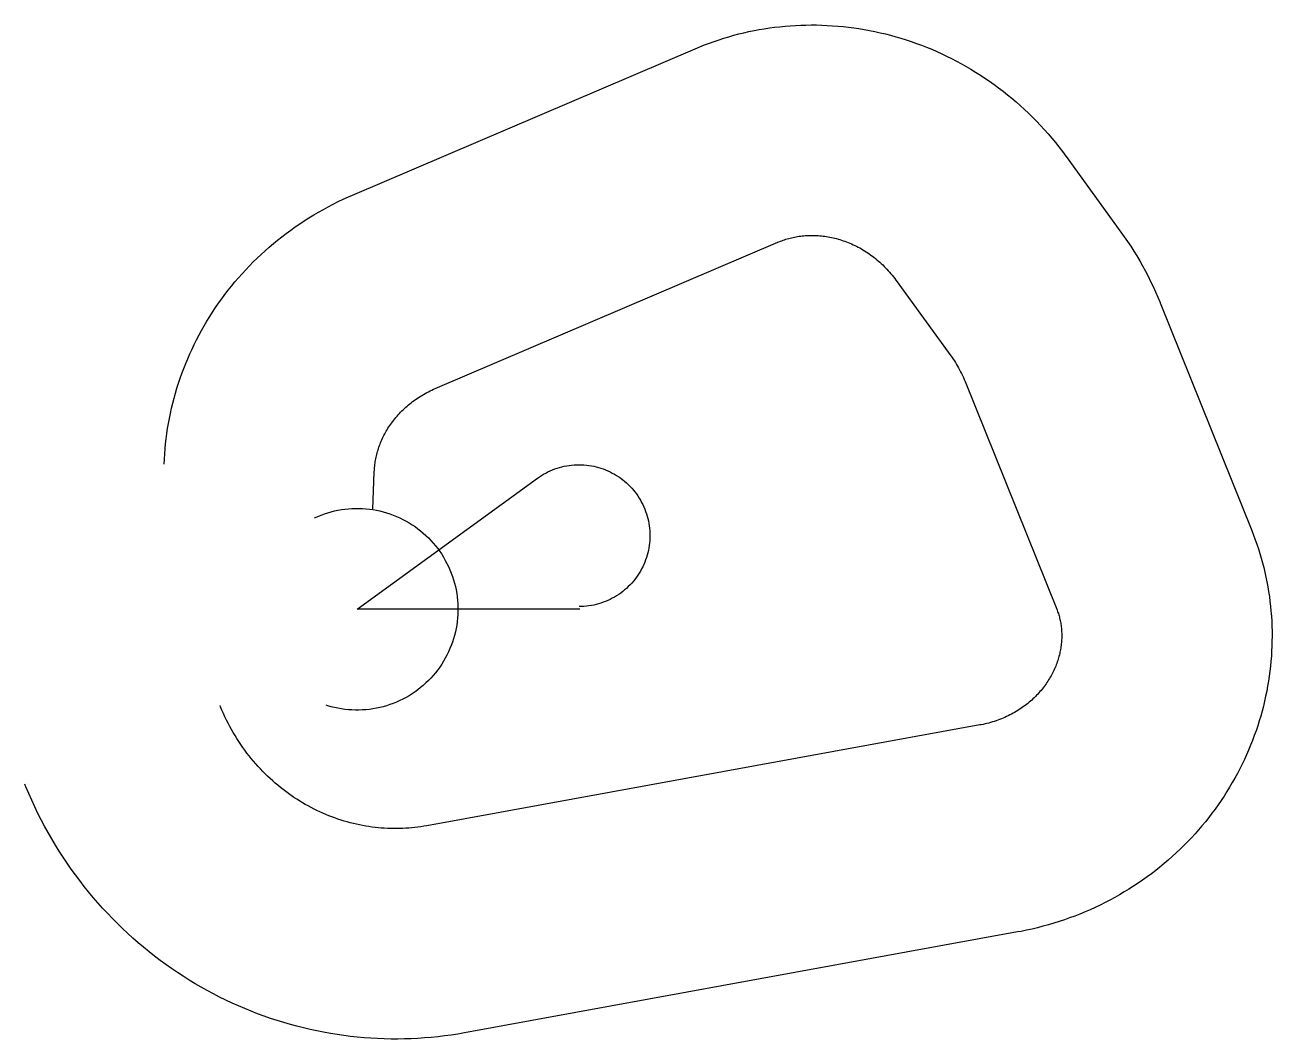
# Model space of a CAD drawing. Header units: metres. Extents: x -7267 to 20011, y -9395 to 12773.
import ezdxf

# ---------------------------------------------------------------- set-up
doc = ezdxf.new("R2010")
doc.units = ezdxf.units.M

msp = doc.modelspace()

# ---------------------------------------------------------------- linework, layer by layer
at = {"layer": 'Boundry', "color": 1}
for p, q in [((-102, 9053), (7391, 12253)), ((15509, 9894), (16707, 8246)), ((1704, 4823), (9198, 8023)), ((11788, 7190), (12985, 5542)), ((17565, 6695), (19569, 1718)), ((13298, 4976), (15302, 0)), ((345, 2178), (375, 3006)), ((13623, -2530), (1521, -4734)), ((14447, -7055), (2345, -9260))]:
    msp.add_line(p, q, dxfattribs=at)
at = {"layer": 'NorminalTrack', "color": 1}
msp.add_lwpolyline([(4872, 0), (0, 0), (3942, 2864), (3942, 2864), (3986, 2895), (4031, 2924), (4078, 2952), (4125, 2978), (4173, 3003), (4222, 3026), (4272, 3047), (4323, 3066), (4374, 3084), (4426, 3100), (4478, 3114), (4531, 3126), (4584, 3136), (4637, 3145), (4691, 3151), (4745, 3156), (4799, 3159), (4853, 3160), (4907, 3159), (4961, 3156), (5015, 3151), (5069, 3145), (5122, 3136), (5175, 3126), (5228, 3114), (5281, 3100), (5332, 3084), (5383, 3066), (5434, 3047), (5484, 3026), (5533, 3003), (5581, 2978), (5628, 2952), (5675, 2924), (5720, 2895), (5765, 2864), (5808, 2831), (5850, 2797), (5891, 2762), (5930, 2725), (5969, 2686), (6006, 2647), (6041, 2606), (6075, 2564), (6108, 2521), (6139, 2476), (6168, 2431), (6196, 2384), (6222, 2337), (6247, 2289), (6270, 2240), (6291, 2190), (6310, 2139), (6328, 2088), (6344, 2037), (6358, 1984), (6370, 1931), (6380, 1878), (6389, 1825), (6395, 1771), (6400, 1717), (6403, 1663), (6404, 1609), (6403, 1555), (6400, 1501), (6395, 1447), (6389, 1393), (6380, 1340), (6370, 1287), (6358, 1234), (6344, 1182), (6328, 1130), (6310, 1079), (6291, 1028), (6270, 978), (6247, 929), (6222, 881), (6196, 834), (6168, 787), (6139, 742), (6108, 698), (6075, 654), (6041, 612), (6006, 571), (5969, 532), (5930, 494), (5891, 457), (5850, 421), (5808, 387), (5765, 354), (5720, 323), (5675, 294), (5628, 266), (5581, 240), (5533, 215), (5484, 192), (5434, 171), (5383, 152), (5332, 134), (5281, 118), (5228, 104), (5175, 92), (5122, 82), (5069, 73), (5015, 67), (4961, 62), (4907, 59), (4853, 58)], dxfattribs=at)
at = {"layer": 'WindSpiral', "color": 5}
for points in [[(7391, 12253), (7494, 12296), (7598, 12337), (7703, 12377), (7808, 12414), (7915, 12450), (8022, 12484), (8130, 12516), (8239, 12547), (8348, 12575), (8458, 12602), (8569, 12627), (8680, 12650), (8792, 12671), (8904, 12690), (9017, 12707), (9130, 12722), (9244, 12735), (9358, 12746), (9472, 12756), (9587, 12763), (9702, 12768), (9817, 12771), (9933, 12773), (10049, 12772), (10164, 12769), (10280, 12764), (10396, 12757), (10512, 12749), (10628, 12738), (10744, 12725), (10860, 12710), (10976, 12693), (11092, 12674), (11208, 12652), (11323, 12629), (11438, 12604), (11553, 12577), (11667, 12547), (11781, 12516), (11895, 12482), (12008, 12447), (12121, 12410), (12233, 12370), (12345, 12329), (12456, 12285), (12567, 12240), (12677, 12192), (12786, 12143), (12894, 12091), (13002, 12038), (13109, 11982), (13215, 11925), (13320, 11866), (13425, 11804), (13528, 11741), (13631, 11676), (13732, 11610), (13833, 11541), (13932, 11470), (14030, 11398), (14127, 11324), (14223, 11248), (14318, 11170), (14412, 11091), (14504, 11009), (14595, 10926), (14684, 10842), (14773, 10755), (14859, 10667), (14945, 10578), (15029, 10486), (15111, 10394), (15192, 10299), (15272, 10203), (15349, 10106), (15426, 10007), (15500, 9907), (15509, 9894)], [(-4222, 3171), (-4217, 3282), (-4210, 3394), (-4201, 3505), (-4191, 3616), (-4178, 3728), (-4163, 3839), (-4146, 3950), (-4128, 4061), (-4107, 4172), (-4084, 4282), (-4060, 4393), (-4033, 4503), (-4005, 4613), (-3974, 4722), (-3942, 4831), (-3907, 4940), (-3871, 5048), (-3833, 5156), (-3793, 5263), (-3750, 5369), (-3706, 5475), (-3660, 5581), (-3612, 5686), (-3563, 5790), (-3511, 5893), (-3457, 5996), (-3402, 6097), (-3345, 6198), (-3286, 6298), (-3225, 6398), (-3162, 6496), (-3097, 6593), (-3031, 6689), (-2963, 6785), (-2893, 6879), (-2821, 6972), (-2748, 7064), (-2673, 7155), (-2596, 7245), (-2518, 7333), (-2438, 7420), (-2356, 7506), (-2273, 7591), (-2188, 7674), (-2101, 7756), (-2013, 7836), (-1924, 7915), (-1833, 7993), (-1740, 8069), (-1646, 8143), (-1551, 8216), (-1454, 8288), (-1356, 8358), (-1257, 8426), (-1156, 8493), (-1054, 8557), (-950, 8621), (-846, 8682), (-740, 8742), (-633, 8800), (-525, 8856), (-415, 8910), (-305, 8963), (-193, 9014), (-102, 9053)], [(16707, 8246), (16779, 8144), (16851, 8041), (16920, 7936), (16987, 7830), (17053, 7723), (17117, 7614), (17179, 7504), (17240, 7393), (17298, 7281), (17355, 7167), (17409, 7052), (17462, 6937), (17513, 6820), (17562, 6702), (17565, 6695)], [(9198, 8023), (9226, 8035), (9256, 8046), (9285, 8057), (9315, 8068), (9346, 8078), (9376, 8088), (9408, 8097), (9439, 8106), (9471, 8114), (9503, 8122), (9535, 8129), (9567, 8136), (9600, 8142), (9634, 8148), (9667, 8153), (9701, 8157), (9735, 8161), (9769, 8165), (9803, 8167), (9838, 8170), (9873, 8171), (9908, 8172), (9943, 8173), (9978, 8172), (10014, 8172), (10050, 8170), (10085, 8168), (10121, 8165), (10158, 8162), (10194, 8158), (10230, 8153), (10266, 8148), (10303, 8142), (10340, 8135), (10376, 8128), (10413, 8120), (10449, 8111), (10486, 8101), (10523, 8091), (10559, 8081), (10596, 8069), (10633, 8057), (10669, 8044), (10706, 8031), (10742, 8016), (10779, 8001), (10815, 7986), (10851, 7969), (10887, 7952), (10923, 7935), (10958, 7916), (10994, 7897), (11029, 7877), (11064, 7856), (11099, 7835), (11134, 7813), (11168, 7790), (11202, 7767), (11236, 7743), (11270, 7718), (11303, 7693), (11336, 7667), (11369, 7640), (11401, 7612), (11433, 7584), (11465, 7555), (11496, 7526), (11527, 7496), (11557, 7465), (11587, 7433), (11617, 7401), (11646, 7368), (11675, 7335), (11703, 7301), (11731, 7266), (11758, 7231), (11785, 7195), (11788, 7190)], [(12985, 5542), (13011, 5506), (13037, 5469), (13062, 5431), (13086, 5392), (13110, 5353), (13134, 5314), (13156, 5274), (13178, 5233), (13200, 5192), (13220, 5151), (13240, 5108), (13260, 5066), (13279, 5023), (13297, 4979), (13298, 4976)], [(375, 3006), (376, 3037), (378, 3068), (381, 3099), (384, 3130), (387, 3162), (391, 3194), (396, 3225), (402, 3257), (408, 3289), (414, 3321), (421, 3353), (429, 3385), (437, 3417), (446, 3449), (456, 3481), (466, 3513), (477, 3545), (488, 3577), (500, 3609), (513, 3641), (526, 3673), (540, 3705), (554, 3737), (570, 3769), (585, 3800), (602, 3831), (619, 3863), (636, 3894), (655, 3925), (674, 3956), (693, 3986), (713, 4017), (734, 4047), (756, 4077), (778, 4107), (800, 4136), (824, 4165), (847, 4194), (872, 4223), (897, 4251), (923, 4279), (949, 4307), (976, 4334), (1004, 4361), (1032, 4388), (1061, 4414), (1090, 4440), (1120, 4466), (1150, 4491), (1182, 4515), (1213, 4540), (1245, 4563), (1278, 4587), (1311, 4610), (1345, 4632), (1380, 4654), (1415, 4675), (1450, 4696), (1486, 4716), (1522, 4736), (1559, 4755), (1597, 4774), (1635, 4792), (1673, 4809), (1704, 4823)], [(-932, 1998), (-861, 2029), (-790, 2058), (-718, 2085), (-645, 2108), (-571, 2130), (-496, 2148), (-421, 2164), (-345, 2178), (-269, 2188), (-192, 2196), (-115, 2202), (-38, 2204), (38, 2204), (115, 2202), (192, 2196), (269, 2188), (345, 2178), (421, 2164), (496, 2148), (571, 2130), (645, 2108), (718, 2085), (790, 2058), (861, 2029), (932, 1998), (1001, 1964), (1069, 1928), (1136, 1890), (1201, 1849), (1265, 1806), (1327, 1761), (1387, 1713), (1446, 1664), (1504, 1612), (1559, 1559), (1612, 1504), (1664, 1446), (1713, 1387), (1761, 1327), (1806, 1265), (1849, 1201), (1890, 1136), (1928, 1069), (1964, 1001), (1998, 932), (2029, 861), (2058, 790), (2085, 718), (2108, 645), (2130, 571), (2148, 496), (2164, 421), (2178, 345), (2188, 269), (2196, 192), (2202, 115), (2204, 38), (2204, -38), (2202, -115), (2196, -192), (2188, -269), (2178, -345), (2164, -421), (2148, -496), (2130, -571), (2108, -645), (2085, -718), (2058, -790), (2029, -861), (1998, -932), (1964, -1001), (1928, -1069), (1890, -1136), (1849, -1201), (1806, -1265), (1761, -1327), (1713, -1387), (1664, -1446), (1612, -1504), (1559, -1559), (1504, -1612), (1446, -1664), (1387, -1713), (1327, -1761), (1265, -1806), (1201, -1849), (1136, -1890), (1069, -1928), (1001, -1964), (932, -1998), (861, -2029), (790, -2058), (718, -2085), (645, -2108), (571, -2130), (496, -2148), (421, -2164), (345, -2178), (269, -2188), (192, -2196), (115, -2202), (38, -2204), (-38, -2204), (-115, -2202), (-192, -2196), (-269, -2188), (-345, -2178), (-421, -2164), (-496, -2148), (-571, -2130), (-645, -2108), (-681, -2097)], [(19569, 1718), (19607, 1620), (19644, 1521), (19680, 1421), (19713, 1321), (19745, 1220), (19775, 1118), (19803, 1015), (19830, 911), (19855, 808), (19878, 703), (19899, 598), (19919, 492), (19936, 386), (19952, 279), (19966, 172), (19978, 65), (19988, -43), (19997, -151), (20003, -259), (20008, -368), (20011, -477), (20011, -586), (20010, -696), (20007, -805), (20002, -915), (19996, -1025), (19987, -1134), (19976, -1244), (19964, -1354), (19949, -1463), (19932, -1573), (19914, -1682), (19894, -1791), (19871, -1901), (19847, -2009), (19821, -2118), (19793, -2226), (19763, -2334), (19731, -2442), (19697, -2549), (19661, -2655), (19623, -2762), (19584, -2867), (19542, -2972), (19499, -3077), (19453, -3181), (19406, -3284), (19357, -3387), (19306, -3489), (19253, -3590), (19198, -3690), (19142, -3790), (19084, -3889), (19024, -3986), (18962, -4083), (18898, -4179), (18833, -4274), (18765, -4368), (18696, -4461), (18626, -4553), (18553, -4644), (18479, -4734), (18404, -4822), (18326, -4909), (18247, -4995), (18167, -5080), (18085, -5163), (18001, -5246), (17915, -5326), (17829, -5406), (17740, -5484), (17650, -5560), (17559, -5635), (17466, -5709), (17372, -5781), (17277, -5851), (17180, -5920), (17082, -5988), (16982, -6053), (16881, -6117), (16779, -6180), (16676, -6241), (16572, -6299), (16466, -6357), (16359, -6412), (16251, -6466), (16142, -6518), (16032, -6568), (15921, -6616), (15809, -6662), (15696, -6706), (15583, -6749), (15468, -6789), (15352, -6828), (15236, -6864), (15118, -6899), (15000, -6931), (14882, -6962), (14762, -6991), (14642, -7017), (14522, -7041), (14447, -7055)], [(15302, 0), (15311, -23), (15320, -47), (15328, -71), (15337, -96), (15344, -120), (15352, -145), (15359, -171), (15365, -196), (15371, -222), (15377, -248), (15383, -275), (15388, -301), (15392, -328), (15396, -356), (15400, -383), (15403, -411), (15405, -439), (15408, -467), (15409, -495), (15410, -524), (15411, -552), (15411, -581), (15411, -610), (15410, -640), (15409, -669), (15407, -698), (15405, -728), (15402, -758), (15398, -788), (15394, -818), (15390, -848), (15385, -878), (15379, -909), (15373, -939), (15366, -969), (15359, -1000), (15351, -1031), (15342, -1061), (15333, -1092), (15324, -1122), (15313, -1153), (15302, -1183), (15291, -1214), (15279, -1244), (15266, -1275), (15253, -1305), (15239, -1336), (15225, -1366), (15210, -1396), (15194, -1426), (15178, -1456), (15161, -1485), (15143, -1515), (15125, -1544), (15107, -1574), (15087, -1603), (15067, -1632), (15047, -1660), (15026, -1689), (15004, -1717), (14982, -1745), (14959, -1773), (14935, -1800), (14911, -1827), (14887, -1854), (14861, -1881), (14836, -1907), (14809, -1933), (14782, -1959), (14754, -1984), (14726, -2009), (14698, -2033), (14668, -2057), (14639, -2081), (14608, -2104), (14577, -2127), (14546, -2149), (14514, -2171), (14481, -2193), (14448, -2214), (14415, -2234), (14381, -2254), (14346, -2274), (14311, -2293), (14276, -2311), (14240, -2329), (14203, -2346), (14166, -2363), (14129, -2379), (14091, -2395), (14053, -2410), (14014, -2424), (13975, -2438), (13936, -2451), (13896, -2464), (13855, -2476), (13815, -2487), (13774, -2497), (13733, -2507), (13691, -2516), (13649, -2525), (13623, -2530)], [(1521, -4734), (1457, -4745), (1392, -4755), (1327, -4764), (1261, -4772), (1196, -4779), (1130, -4784), (1063, -4789), (997, -4792), (930, -4794), (863, -4795), (796, -4795), (729, -4794), (661, -4791), (594, -4787), (526, -4782), (458, -4776), (391, -4769), (323, -4760), (255, -4751), (187, -4740), (119, -4728), (52, -4714), (-16, -4700), (-84, -4684), (-151, -4667), (-219, -4648), (-286, -4629), (-353, -4608), (-420, -4586), (-486, -4563), (-552, -4539), (-618, -4513), (-684, -4486), (-750, -4458), (-815, -4429), (-879, -4399), (-944, -4367), (-1008, -4334), (-1071, -4300), (-1134, -4265), (-1197, -4229), (-1259, -4191), (-1321, -4152), (-1382, -4112), (-1442, -4071), (-1502, -4029), (-1562, -3986), (-1620, -3941), (-1678, -3896), (-1736, -3849), (-1792, -3801), (-1848, -3752), (-1903, -3702), (-1958, -3651), (-2012, -3599), (-2065, -3545), (-2117, -3491), (-2168, -3436), (-2218, -3379), (-2268, -3322), (-2317, -3264), (-2364, -3204), (-2411, -3144), (-2457, -3083), (-2502, -3021), (-2546, -2958), (-2589, -2894), (-2630, -2829), (-2671, -2763), (-2711, -2697), (-2750, -2629), (-2787, -2561), (-2824, -2492), (-2859, -2422), (-2893, -2351), (-2926, -2280), (-2958, -2208), (-2988, -2135), (-3000, -2107)], [(2345, -9260), (2202, -9285), (2058, -9307), (1913, -9327), (1768, -9344), (1622, -9359), (1476, -9371), (1330, -9381), (1183, -9388), (1036, -9393), (889, -9395), (742, -9395), (594, -9392), (447, -9386), (299, -9378), (151, -9367), (3, -9354), (-144, -9338), (-292, -9319), (-439, -9298), (-586, -9274), (-733, -9248), (-879, -9219), (-1026, -9187), (-1171, -9153), (-1317, -9117), (-1461, -9077), (-1606, -9035), (-1749, -8991), (-1893, -8944), (-2035, -8895), (-2177, -8842), (-2318, -8788), (-2458, -8731), (-2597, -8671), (-2735, -8609), (-2873, -8544), (-3009, -8477), (-3144, -8408), (-3279, -8336), (-3412, -8262), (-3544, -8185), (-3675, -8106), (-3804, -8024), (-3933, -7940), (-4059, -7854), (-4185, -7766), (-4309, -7675), (-4432, -7582), (-4553, -7487), (-4672, -7389), (-4791, -7290), (-4907, -7188), (-5022, -7084), (-5135, -6978), (-5246, -6870), (-5355, -6759), (-5463, -6647), (-5569, -6533), (-5673, -6417), (-5775, -6299), (-5875, -6179), (-5973, -6057), (-6069, -5933), (-6163, -5808), (-6255, -5680), (-6345, -5551), (-6432, -5421), (-6518, -5288), (-6601, -5155), (-6682, -5019), (-6760, -4882), (-6836, -4743), (-6910, -4603), (-6982, -4462), (-7051, -4319), (-7118, -4175), (-7182, -4029), (-7244, -3882), (-7267, -3825)]]:
    msp.add_lwpolyline(points, dxfattribs=at)

doc.saveas('drawing.dxf')
